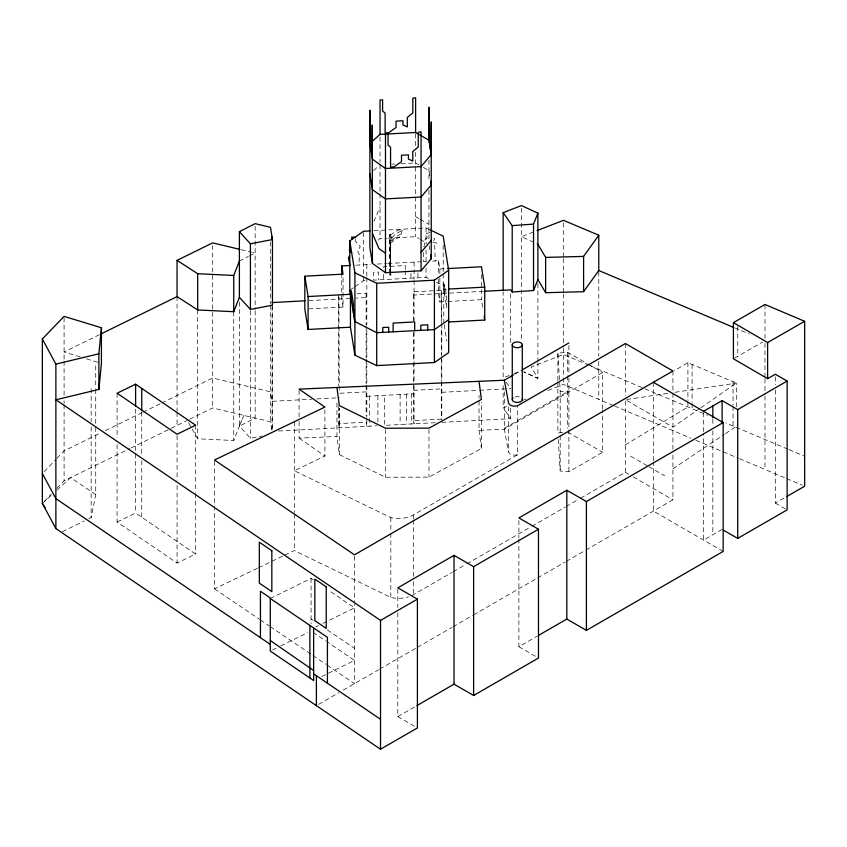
<?xml version="1.0" encoding="UTF-8"?>
<svg xmlns="http://www.w3.org/2000/svg" width="847" height="847" viewBox="0 0 847 847"><rect width="100%" height="100%" fill="white"/><g stroke="black" fill="none" stroke-linecap="round" stroke-linejoin="round"><path stroke-width="0.64" stroke-dasharray="4.24 3.18" d="M389.821 273.327L390.022 235.074L390.594 273.337M390.213 273.105L389.927 234.365L390.192 273.549M390.128 235.275C390.001 234.397 389.832 234.714 390.054 235.265M390.202 270.066L390.52 243.513C392.796 241.882 392.277 234.058 389.609 234.788M390.065 235.074L397.719 230.395L402.357 229.029L400.769 236.355L395.242 239.468L390.488 243.449M390.954 274.481L389.895 275.317L389.927 274.216L390.943 274.915L389.472 274.809L390.054 274.417M390.615 274.555L389.811 274.735L390.531 274.481M88.85 518.724L91.148 517.591L95.732 494.659L95.732 426.316M355.549 239.468L355.094 240.844L360.367 246.721L359.255 248.15L359.456 250.109L357.699 251.548L360.261 256.387L359.012 259.923L359.308 265.016M188.574 422.706L197.69 438.767L233.74 440.525L241.691 420.26M243.883 415.411L239.394 426.115L250.416 438.238L262.083 436.004M373.887 221.501L380.038 206.901M391.801 237.753L395.782 233.91L402.103 230.416M391.685 240.982L395.475 237.086L401.499 233.592M44.16 471.62L55.934 459.37M56.834 458.428L64.086 450.89L100.56 432.997M44.16 501.551L51.402 494.013M56.834 488.359L64.086 480.821L129.76 448.614M42.35 503.436L52.101 494.532M56.982 490.074L70.64 477.613L95.732 494.659M373.58 170.522L378.196 166.457M378.196 240.22L380.038 238.589L386.624 238.24M423.606 246.773L424.612 246.297M433.558 240.707L434.691 239.15L433.675 238.335M349.8 290.225L354.035 287.292M355.094 286.551L363.554 280.675L366.063 280.537M699.813 408.487L672.931 427.142L625.372 399.689L625.372 472.34L579.772 498.671M700.893 407.735L736.371 383.109L687.912 362.664L674.265 370.742M672.931 468.793L724.344 434.373M725.434 433.643L736.371 426.316M625.372 444.855L687.912 406.952L687.912 401.743M514.531 374.342L521.328 370.414M504.346 428.233L568.898 390.965M602.63 409.122L602.63 372.489L504.346 429.228L479.031 430.329L479.031 395.507M324.909 409.662L324.909 456.088L294.354 470.731L390.827 517.655A20.889 12.059 0 0 0 413.304 514.965L517.506 454.807L517.506 405.798M558.268 439.498L560.195 471.038L568.898 471.768L602.63 452.298L602.63 410.435M411.811 595.557A20.889 12.059 0 0 0 413.304 594.774L452.076 572.392M453.209 571.736L465.755 564.494M466.898 563.837L530.741 526.972M531.884 526.315L564.949 507.226M566.082 506.57L578.628 499.328M318.641 704.355L338.811 692.698M343.3 690.114L378.556 669.765M379.7 669.098L416.343 647.944M417.486 647.288L451.832 627.447M452.976 626.791L472.446 615.547M473.589 614.89L536.564 578.533M537.707 577.866L565.193 562.006M566.336 561.339L584.663 550.762M585.806 550.105L672.931 499.804L672.931 451.875M397.825 612.783L397.825 716.626L415.813 706.239M518.893 538.946L518.893 646.727L537.146 636.182M722.11 529.396L703.582 540.1L703.582 433.632M734.508 358.154L762.713 341.934M775.323 390.012L775.323 503.054L785.476 497.231M336.958 402.96L336.958 436.48L339.319 454.606L385.501 477.242L428.963 477.136L481.392 448.444L481.392 402.018M239.394 261.045L248.393 256.472M249.526 255.9L255.148 253.031L252.575 252.417M270.278 598.48L311.061 578.406L313.231 579.867M315.963 626.791L318.303 625.647M322.972 623.339L354.501 607.818L328.435 590.168M272.607 649.903L276.101 648.188M280.759 645.89L307.567 632.698M321.807 676.499L354.501 660.395L327.355 642.015M99.385 334.703L64.086 352.013L80.264 356.947M105.272 430.689L141.745 412.807M142.931 412.224L160.581 403.564M161.756 402.992L212.671 378.016L270.5 391.843L272.035 401.319L311.58 399.212M130.946 448.031L169.961 428.9M171.136 428.317L187.272 420.408M189.58 419.276L212.671 407.947L270.5 421.774L272.035 431.388L272.035 303.882M62.424 531.683L84.255 520.969M117.098 522.038L135.605 513.017L195.604 554.033L177.087 563.054L117.098 522.038L117.098 443.172M214.482 506.019L214.482 588.824L257.393 568.252M258.589 567.681L283.618 555.685M284.814 555.113L294.354 550.539L390.827 597.463A20.889 12.059 0 0 0 408.455 596.86M533.451 232.004L521.445 236.673L536.723 243.714M509.248 375.475L503.15 377.847L503.15 291.961M514.118 373.58L521.445 370.732M441.795 422.346L510.699 418.683L503.15 407.894L508.02 405.999M522.641 400.313L526.241 398.916M547.85 390.509L563.456 384.432L613.334 405.469M626.674 399.488L668.463 393.252M674.995 392.277L736.371 383.109L736.371 406.814M557.866 380.599L557.866 353.125L567.638 352.288L586.823 363.363M562.747 432.51L557.866 432.933L557.866 381.902M391.875 164.191L394.511 164.053M401.107 163.704L415.612 162.931L418.947 164.858M373.972 230.691L426.052 227.917L429.482 229.569M387.947 238.166L415.612 236.694L418.947 238.621M355.804 265.196L370.753 264.402M377.317 264.052L386.507 263.565M387.82 263.491L421.15 261.723M426.105 261.458L423.5 261.596L423.564 251.76M432.605 261.109L438.566 260.791L439.868 268.986L439.868 276.884M439.868 268.986L446.369 268.637M428.338 278.441L426.052 277.35L373.58 280.145L373.58 272.3L378.535 272.035L378.535 279.881M356.958 293.824L366.148 293.337L366.815 297.53L356.259 298.091M443.807 289.314L446.443 289.176M413.58 320.717L413.58 291.813L441.287 290.341L441.795 322.506M308.943 300.611L349.663 298.44M483.404 291.315L414.088 295.01L413.58 291.813M308.784 308.88L343.056 307.048L343.056 275.455M438.566 279.224L438.566 293.708L439.868 301.903L446.369 301.553M447.671 301.479L481.477 299.679L482.705 307.323M339.912 393.262L366.148 391.865M413.58 390.351L441.287 388.879M316.852 398.937L339.266 397.741M366.815 396.28L414.088 393.76M441.795 392.299L478.195 390.361M479.497 390.287L510.699 388.625M338.599 406.496L338.599 423.616L366.148 422.145L366.815 426.337L366.815 418.492M413.58 362.76L413.58 420.631L441.287 419.159L441.287 382.304M278.621 431.028L376.703 425.808M435.199 422.695L384.369 425.406L384.369 395.337M299.086 421.361L299.086 438.132L336.958 436.48M430.255 232.565L426.475 233.37L427.237 237.806L425.787 238.642L424.082 241.459L424.569 245.291M557.866 353.125L560.195 391.229L568.898 391.96M240.993 249.653L251.284 252.11M86.489 358.853L97.691 362.262M734.656 327.842L749.214 333.983M787.816 449.132L725.826 422.949M789.023 449.641L804.65 456.247M589.036 365.237L563.456 354.448L531.196 366.995L537.898 378.376L523.795 371.875L537.898 378.376L537.898 362.569M590.253 365.745L707.753 415.316M739.505 458.703L785.413 478.1M786.619 478.608L802.247 485.225M614.551 405.988L690.983 438.227M695.832 440.281L738.288 458.185M436.343 282.284L443.203 285.577L446.718 307.556L446.718 297.339L444.707 284.761L444.707 294.978M587.956 364.019L602.63 372.489M775.323 503.054L787.128 509.873M630.74 456.194L647.701 465.988M648.834 466.644L664.662 475.781M567.638 432.097L602.63 452.298M625.372 472.34L628.77 474.299M633.302 476.914L672.931 499.804M723.169 551.408L653.365 511.101L653.365 462.473M518.893 646.727L538.48 658.034M397.825 716.626L417.412 727.933M423.394 167.431L428.953 170.639L429.778 175.858M415.612 216.61L418.947 218.537M420.059 219.182L428.953 224.317M420.059 239.267L426.729 243.121M390.382 274.417L390.954 274.735M311.061 618.903L313.231 620.375M327.355 629.935L354.501 648.326M313.231 632.444L326.264 641.274M214.482 588.824L259.33 619.199M260.421 619.94L269.177 625.859M270.267 626.6L311.844 654.752M312.935 655.493L326.063 664.387M327.154 665.128L354.501 683.645L354.501 603.943M299.086 438.132L324.909 456.088M506.167 382.156L509.947 387.545M432.923 242.475L437.041 243.068L434.68 245.386L435.199 260.971M517.506 454.807A6.268 3.621 0 0 1 508.518 451.949L504.346 429.228L504.346 391.907M444.209 324.761L446.835 341.225M429.154 245.715L429.778 249.632M413.58 420.631L414.088 423.818L414.088 383.225M343.056 307.048L341.743 298.864L341.743 276.482M338.927 296.895L339.266 392.479M338.599 423.616L339.266 427.809L339.266 408.201L339.319 454.606M479.031 430.329L481.392 448.444M775.323 376.873L775.323 384.76M764.979 304.497L764.979 339.351M764.979 343.268L764.979 377.529M764.979 378.853L764.979 394.66M764.979 395.983L764.979 469.45M737.79 326.582L737.79 356.269M733.057 381.711L733.057 405.162M733.057 406.465L733.057 425.999M712.846 419.085L712.846 425.649M712.846 430.911L712.846 534.753M703.582 412.595L703.582 432.319M692.084 364.432L692.084 402.198M692.084 403.5L692.084 408.709M687.912 362.664L687.912 400.44M672.931 370.986L672.931 450.572M653.365 382.293L653.365 461.149M625.372 343.533L625.372 395.771M598.776 271.834L598.776 356.174M598.776 361.436L598.776 399.329M568.898 345.555L568.898 376.693M568.898 377.984L568.898 428.593M568.898 429.905L568.898 471.768M567.638 352.288L567.638 374.533M567.638 375.835L567.638 428.169M563.456 222.952L563.456 257.139M563.456 258.462L563.456 292.649M563.456 293.962L563.456 346.561M563.456 347.873L563.456 376.608M563.456 377.91L563.456 384.432M560.195 391.229L560.195 471.038M537.898 283.501L537.898 361.245M521.445 208.161L521.445 340.505M518.893 520.545L518.893 537.633M510.699 293.814L510.699 342.537M510.699 408.222L510.699 418.683M508.518 406.804L508.518 451.949M503.15 385.692L503.15 407.894M481.477 274.672L481.477 299.679M444.262 292.183L443.807 283.449L443.807 322.231M443.203 245.259L443.203 272.575M443.203 273.867L443.203 285.577M441.795 323.819L441.795 354.11M441.795 359.372L441.795 419.731M441.287 290.341L441.287 323.183M441.287 329.758L441.287 356.036M441.287 357.349L441.287 380.991M439.868 278.197L439.868 301.903M438.566 260.791L438.566 273.962M428.953 160.062L428.953 179.808M428.953 190.279L428.953 239.383M428.963 429.418L428.963 477.136M426.052 227.917L426.052 243.534M426.052 250.034L426.052 261.744M426.052 268.245L426.052 277.35M417.952 272.829L417.952 277.784M415.612 133.826L415.612 145.737M415.612 152.344L415.612 195.657M415.612 196.97L415.612 236.694M414.088 262.094L414.088 279.214M414.088 280.526L414.088 321.341M414.088 331.876L414.088 381.912M413.58 332.543L413.58 361.447M413.304 514.965L413.304 518.893M413.304 520.206L413.304 576.458M413.304 581.688L413.304 594.774M411.695 393.887L411.695 423.945M410.943 273.2L410.943 278.155M406.359 394.173L406.359 424.231M405.268 269.431L405.268 265.556L383.606 266.71L383.606 269.293M405.268 270.712L405.268 278.451M400.112 394.501L400.112 424.569M397.825 589.131L397.825 607.532M390.827 517.655L390.827 532.043M390.827 533.356L390.827 597.463M385.501 429.524L385.501 477.242M383.606 274.449L383.606 279.605M380.038 137.045L380.038 162.179M380.038 164.826L380.038 192.438M380.038 193.751L380.038 238.589M377.878 395.687L377.878 424.442M369.673 396.121L369.673 426.189M366.815 264.613L366.815 276.461M366.815 277.774L366.815 325.174M366.815 330.446L366.815 362.04M366.815 363.363L366.815 417.19M366.148 293.337L366.148 324.867M366.148 326.18L366.148 357.709M366.148 359.022L366.148 383.987M366.148 385.3L366.148 415.559M363.554 232.544L363.554 275.476M363.554 276.768L363.554 280.675M354.501 556.119L354.501 602.651M338.599 294.798L338.599 385.449M311.061 578.406L311.061 623.731M299.086 390.414L299.086 420.07M294.354 421.732L294.354 512.594M294.354 513.907L294.354 550.539M272.448 305.195L272.448 430.064M270.5 241.797L270.5 303.66M270.5 304.973L270.5 421.774M255.148 226.213L255.148 309.451M255.148 310.764L255.148 418.1L239.394 426.115L239.394 301.246M250.416 310.743L250.416 438.238M233.74 311.707L233.74 440.525M214.482 461.329L214.482 504.706M212.671 245.503L212.671 407.947M197.69 309.96L197.69 438.767M195.604 425.215L195.604 492.255M195.604 493.568L195.604 554.033M177.055 296.609L177.055 411.102M177.055 412.404L177.055 425.416M177.087 435.559L177.087 480.249M177.087 485.5L177.087 563.054M141.756 412.076L141.756 455.442M141.756 460.704L141.756 517.221M135.605 409.175L135.605 452.552M135.605 453.865L135.605 513.017M117.098 393.22L117.098 437.91M95.732 365.851L95.732 388.191M95.732 389.514L95.732 425.003M91.148 388.784L91.148 421.637M91.148 426.899L91.148 517.591M64.086 317.689L64.086 359.922M64.086 361.245L64.086 395.517M64.086 400.79L64.086 403.426M64.086 404.75L64.086 480.821M515.114 396.925A5.029 2.901 0 0 1 521.106 397.656"/><path stroke-width="1.27" d="M370.637 148.045L371.155 140.803L371.907 154.683L372.246 125.017L372.426 263.406L385.48 272.692L421.054 270.796L431.239 258.769L431.239 154.578L428.953 140.221L428.953 107.114L429.323 142.582M380.525 749.235L380.525 620.417L55.881 399.773L98.877 389.429L98.877 353.792L101.428 327.768L64.086 316.376L42.35 338.98L42.35 503.436L55.881 528.581L380.525 749.235L417.412 727.933L417.412 599.125L397.825 587.818L454.034 555.357L473.621 566.675L538.48 529.227L538.48 658.034L473.621 695.482L454.034 684.175L416.936 705.593M98.877 389.429L101.428 363.405L101.428 327.768M350.002 244.465L349.462 250.977L350.256 252.427M239.701 249.346L212.671 242.888L177.055 260.357L177.055 296.609L197.69 309.96L233.74 311.707L233.74 275.455L239.394 261.045M233.74 311.707L239.394 297.297L239.394 231.665L255.148 223.65L270.5 227.324L272.448 239.563L272.448 305.195L250.416 309.43L239.394 297.297M484.696 291.252L510.699 289.865L512.213 292.024L533.536 290.51L533.536 224.106L537.898 213.148L521.445 205.567L503.15 212.682L503.15 290.637M533.536 290.51L537.898 279.552L537.898 213.148M349.515 255.847L348.456 257.795L349.959 265.513L341.743 265.947L341.743 275.159M537.898 279.552L545.637 292.702L583.594 291.707L583.594 256.408L598.776 235.222L563.456 220.326L537.051 230.606M583.594 291.707L598.776 270.521L598.776 235.222M431.239 154.578L421.054 166.594L385.48 168.489L372.426 159.215L369.895 143.355L380.038 134.398L415.612 132.503L428.953 140.221M421.054 252.321L431.239 240.304M354.914 322.231L349.8 290.225L349.8 240.802L363.554 231.252L370.065 230.903M349.8 240.802L354.914 272.808L376.714 283.258L434.405 280.188L448.656 270.288L443.203 236.154L430.625 230.119M448.656 319.721L434.405 329.621L376.714 332.691L354.914 321.553M350.902 297.096L350.436 290.373L350.457 327.196L354.914 355.147L376.714 365.608L434.405 362.537L448.656 352.627L448.656 270.288M504.346 380.229L508.518 402.939A6.268 3.621 0 0 0 517.506 405.798L625.372 343.533L672.931 370.986L354.501 554.827L214.482 460.016L324.909 407.079L299.086 389.122L504.346 380.229L513.398 374.999M522.461 369.768L568.898 342.95M538.29 635.525L566.823 619.062L586.41 630.369L723.169 551.408L723.169 422.589L586.41 501.551L566.823 490.244L518.893 517.919L538.48 529.227M703.582 411.282L722.11 400.589L737.705 409.599L787.128 381.055L787.128 509.873L737.705 538.406L723.222 530.042M380.525 620.417L417.412 599.125M787.128 381.055L775.323 374.247L767.615 378.662L733.407 358.779L733.407 322.643L764.979 304.497L804.65 321.288L804.65 486.242L786.609 496.586M733.407 322.643L767.615 342.527L804.65 321.288M101.735 333.549L177.055 296.609M135.605 384.199L117.098 393.22L177.087 434.246L195.604 425.215L135.605 384.199L135.605 406.549M42.35 338.98L55.881 364.125L98.877 353.792M239.394 231.665L250.416 243.798L272.448 239.563M503.15 212.682L512.213 225.62L533.536 224.106M350.457 327.196L308.086 329.451L304.835 309.091L304.835 276.175L343.056 274.142L341.743 265.947M447.671 268.573L481.477 266.773L484.738 287.133L484.738 320.05L449.079 321.945M304.835 276.175L308.086 296.535L350.457 294.28M449.079 289.028L484.738 287.133M272.035 302.57L304.984 300.812M537.898 244.254L545.637 257.403L583.594 256.408M177.055 260.357L197.69 273.708L233.74 275.455M598.776 270.521L733.438 327.334M653.365 382.293L723.169 422.589M270.278 598.48L327.418 637.315L327.418 683.201M270.278 644.366L55.881 498.65L42.35 473.505M313.634 673.831L380.525 719.294M270.278 640.501L313.634 670.517M385.48 253.232L378.958 248.595L372.426 233.37M355.676 237.891L354.872 237.171L351.6 237.171L352.087 239.013M42.35 503.436L45.156 507.702M484.124 316.227L484.738 320.05M430.615 181.089L431.239 185.006L421.054 197.023L385.48 198.918L372.426 189.643L369.895 173.783M430.615 254.852L431.239 258.769M372.426 263.406L369.895 247.557L369.895 110.258L370.266 145.726M479.031 381.319L481.392 399.445L428.963 428.127L385.501 428.233L339.319 405.597L336.958 387.481M767.615 342.527L767.615 378.662M737.705 409.599L737.705 538.406M722.11 400.589L722.11 422.928M712.846 405.935L712.846 417.762M586.41 501.551L586.41 630.369M566.823 490.244L566.823 619.062M545.637 257.403L545.637 292.702M522.292 345.047A5.029 2.901 0 0 1 514.425 347.206A5.029 2.901 0 0 1 515.114 342.199A5.029 2.901 0 0 1 522.292 345.047L522.292 399.773M512.213 225.62L512.213 292.024M512.266 344.591L512.266 399.318M473.621 566.675L473.621 695.482M454.034 555.357L454.034 684.175M434.405 280.188L434.405 362.537M427.756 329.97L427.756 324.803L420.843 325.174L420.843 330.341M421.054 270.796L421.054 131.867L418.27 132.301L418.27 147.007L412.764 151.507L412.764 160.994L408.434 159.088L408.434 154.863L401.499 155.234L401.499 161.597L394.31 166.721L390.562 167.081L390.562 147.187L388.042 145.102L388.042 133.911M415.612 132.503L415.612 97.765L412.828 98.199L412.828 112.916L407.322 117.415L407.322 126.902L402.992 124.985L402.992 120.761L396.057 121.132L396.057 127.505L388.868 132.619L385.12 132.979L385.12 113.085L382.6 110.999L382.6 99.808L380.038 99.946L380.038 134.398M414.702 330.669L414.702 321.924L393.135 323.078L393.135 331.812M388.688 332.056L388.688 327.228L382.802 327.545L382.802 332.363M385.48 134.048L385.48 272.692M376.714 283.258L376.714 365.608M354.914 272.808L354.914 355.147M354.575 320.092L353.898 309.79L353.898 315.836M353.411 312.776L353.411 303.84L351.357 290.987L351.357 299.923M316.397 675.715L316.397 705.646M313.634 627.945L313.634 680.522L270.278 651.057L270.278 597.961L260.453 591.28L260.453 637.685M309.886 625.393L309.886 677.971M308.086 296.535L308.086 329.451M272.035 236.938L272.035 239.563M250.416 243.798L250.416 309.43M197.69 273.708L197.69 309.96M141.756 388.413L141.756 410.753M55.881 364.125L55.881 528.581M522.228 399.022A5.029 2.901 0 0 1 516.225 402.389A5.029 2.901 0 0 1 513.134 397.899M429.609 142.603L431.398 156.07L431.218 121.883L430.879 151.539L430.128 137.669L429.609 142.603M326.233 586.865L314.84 579.126L314.84 620.65L326.233 628.389L326.233 586.865M271.834 550.698L259.32 542.186L259.32 583.128L271.834 591.64L271.834 550.698"/></g></svg>
